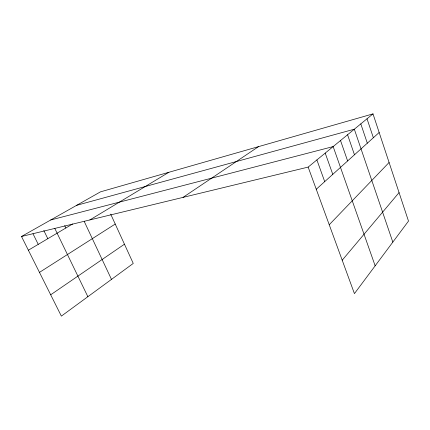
<?xml version="1.0" encoding="UTF-8"?>
<svg xmlns="http://www.w3.org/2000/svg" width="430" height="430" viewBox="0 0 430 430"><rect width="100%" height="100%" fill="white"/><g stroke="black" fill="none" stroke-linecap="round" stroke-linejoin="round"><path stroke-width="0.64" d="M342.205 260.214L399.062 192.586M329.235 224.745L389.091 162.475M316.254 189.254L379.163 132.505M308.149 167.098L372.998 113.88L408.5 221.095L354.427 293.62L308.149 167.098L21.5 236.484L61.361 316.12L133.257 263.434L110.693 214.129M50.686 294.792L124.453 244.202M183.019 197.392L258.537 146.625M39.469 272.383L115.229 224.041M89.854 219.94L168.872 172.279M28.369 250.206L72.659 223.965M21.5 236.484L100.496 191.845L372.998 113.88M76.642 205.325L354.325 129.204L392.821 242.122M50.702 219.983L333.153 146.582L375.154 265.821M32.992 233.759L38.238 244.358M43.828 230.55L47.811 238.682M54.777 228.384L87.87 296.695M64.715 225.626L65.855 227.997M84.253 221.504L111.483 279.392M316.888 159.928L324.714 181.616M325.209 153.096L332.782 174.338M340.517 140.535L347.628 160.949M347.569 134.746L354.471 154.778M360.802 123.883L367.317 143.19M367.021 118.782L373.358 137.74"/></g></svg>
